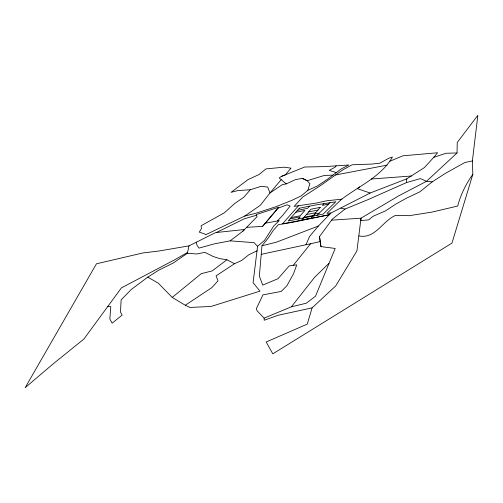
<?xml version="1.0" encoding="UTF-8"?>
<svg xmlns="http://www.w3.org/2000/svg" width="503" height="503" viewBox="0 0 503 503"><rect width="100%" height="100%" fill="white"/><g stroke="black" fill="none" stroke-linecap="round" stroke-linejoin="round"><path stroke-width="0.75" d="M457.045 152.975L457.221 142.512L477.85 115.306L472.374 160.954L472.826 174.371L451.952 243.112L272.815 353.829L266.175 341.99L307.251 324.121L312.105 307.874L335.702 285.943L356.929 250.884L361.022 218.17L398.546 195.944L426.481 181.319L457.045 152.975L446.104 153.252L433.768 157.326L424.375 167.606L406.795 178.829L370.133 193.039L330.911 213.027L329.207 214.781L291.665 222.489L278.379 224.659L273.255 230.424L268.017 238.315L261.969 245.785L259.359 275.99L262.704 285.132L278.027 278.687L289.231 265.886L296.751 264.855L293.482 273.846L286.892 285.779L281.259 291.426L262.943 294.884L256.272 308.836L257.253 310.973L264.113 318.141L264.207 320.248L278.228 315.249L312.105 307.874M107.774 306.484L110.792 306.623L109.843 318.971L112.125 323.184L122.179 315.073L120.481 312.168L121.135 299.857L131.308 289.426L147.813 277.128L158.338 283.214L172.221 297.43L185.293 305.258L189.952 307.446L211.053 306.459L259.976 291.136L253.091 282.711L257.561 246.325L264.503 240.415L273.676 226.086L279.259 220.616L265.2 223.25L262.566 226.363L246.659 227.35L242.905 231.147L230.141 240.855L214.247 243.886L198.987 248.117L196.912 245.162L196.396 242.182L215.661 232.581L244.521 229.506L242.905 231.147M264.113 318.141L291.35 306.824L306.402 303.177L315.5 296.198L335.193 248.444L320.952 246.608L319.499 236.586L332.452 218.994L345.064 209.041L367.768 199.741L406.418 182.627L406.795 178.829M147.813 277.128L158.59 270.262L173.485 262.88L187.374 253.254L188.977 245.892L196.396 242.182M307.792 190.367L309.879 183.727L307.144 180.715L302.228 178.307L295.186 179.76L286.264 183.897L282.296 184.651L269.96 193.001L260.321 205.293L244.634 216.101L205.62 234.769L204.715 233.977L199.282 232.128L201.395 228.714L201.118 225.734L224.231 212.895L234.901 203.35L243.823 197.22L250.293 189.744L261.214 186.28L267.703 187.072L269.96 193.001L281.208 179.659L279.19 177.98L281.271 176.452L304.736 167.009L324.881 166.612L348.793 165.003L341.109 169.002L326.805 179.728L317.462 185.959L307.792 190.367L301.322 195.805L292.318 200.15L275.638 206.827L256.121 213.165L244.634 216.101M305.969 244.747L309.59 236.435L318.38 226.017L330.911 213.027L326.969 213.404L341.474 199.226M340.713 199.961C358.287 186.292 380.934 177.075 392.447 157.043L388.989 158.137L379.746 163.217L371.648 164.072L352.163 164.777L342.92 169.781L320.656 185.494L302.737 197.031L294.167 206.375L316.142 203.111L326.9 200.741L341.858 199.182M336.142 165.852L335.143 167.153L329.27 170.36L336.469 172.655M291.35 306.824L314.715 277.191L328.937 263.352M293.23 265.358L310.577 243.76L320.229 241.585L319.499 236.586M472.826 174.371C465.929 183.897 460.717 194.661 457.673 206.041L432.253 212.046L409.291 215.68L395.32 215.479C382.425 221.201 375.037 239.271 358.966 235.907M313.444 216.013L315.199 213.932L319.223 213.14M323.806 203.696L322.398 205.369L328.522 204.136M265.2 223.25L277.977 208.192L287.119 204.834L290.13 206.048L282.799 215.259L277.31 220.98M262.566 226.363L278.819 207.198L256.216 214.592L257.027 216.692L246.659 227.35M298.474 218.937L300.253 216.868L289.986 218.887M309.42 206.205L307.572 208.349L297.38 210.405M298.518 205.733L282.466 223.86L329.207 214.781M433.768 157.326L437.629 152.755L402.922 155.804L389.567 161.356M316.965 215.328L329.999 202.709M172.221 297.43L201.257 273.651L212.191 270.903L226.903 259.768L234.517 263.717L241.673 260.466L248.796 254.788L257.209 250.739M472.374 160.954L464.841 162.526L445.928 173.045L432.272 181.841L419.785 191.85L406.242 198.314L395.383 204.344L385.499 210.895L372.861 216.384L368.781 219.88L360.752 220.547L361.022 218.17L331.527 220.182M359.683 186.902L357.224 188.6L370.133 193.039M185.293 305.258L211.845 287.622L217.988 280.831L216.076 275.845L234.517 263.717M187.544 252.456L174.541 259.85L121.38 287.917L83.913 339.028L52.727 364.235L25.15 387.694L96.45 263.805L142.915 252.952L158.439 251.085L188.977 245.892M216.359 232.512L244.37 218.748L256.473 215.253M318.38 226.017L276.323 242.22L261.969 245.785M281.271 176.452L285.201 174.981L290.986 168.14L283.868 167.178L265.892 168.92L259.058 174.503L248.117 179.558L231.047 192.335L237.8 190.587L250.293 189.744M406.418 182.627L420.464 178.571L426.481 181.319L432.272 181.841M261.491 254.285L310.577 243.76M295.764 212.26L304.893 210.43L300.304 215.756L291.136 217.566M308.66 211.882L317.99 210.028M306.371 214.561L315.727 212.712M304.07 217.258L313.444 215.422M335.558 174.975L387.09 165.141M371.283 179.011L411.46 176.012M333.087 175.119L324.221 175.484L307.144 180.715L302.228 178.307M230.141 240.855L254.04 242.647L257.561 246.325M187.374 253.254L196.692 253.99L204.891 252.355L213.127 256.467L219.748 258.643L226.903 259.768M340.896 208.16L345.064 209.041M286.264 183.897L281.208 179.659M320.229 241.585L320.952 246.608M320.235 207.362L311.143 218.157L301.743 219.981L310.929 209.223L320.235 207.362M299.247 208.261L288.188 220.949L323.133 214.121L335.809 201.778L314.218 205.23L299.247 208.261"/></g></svg>
